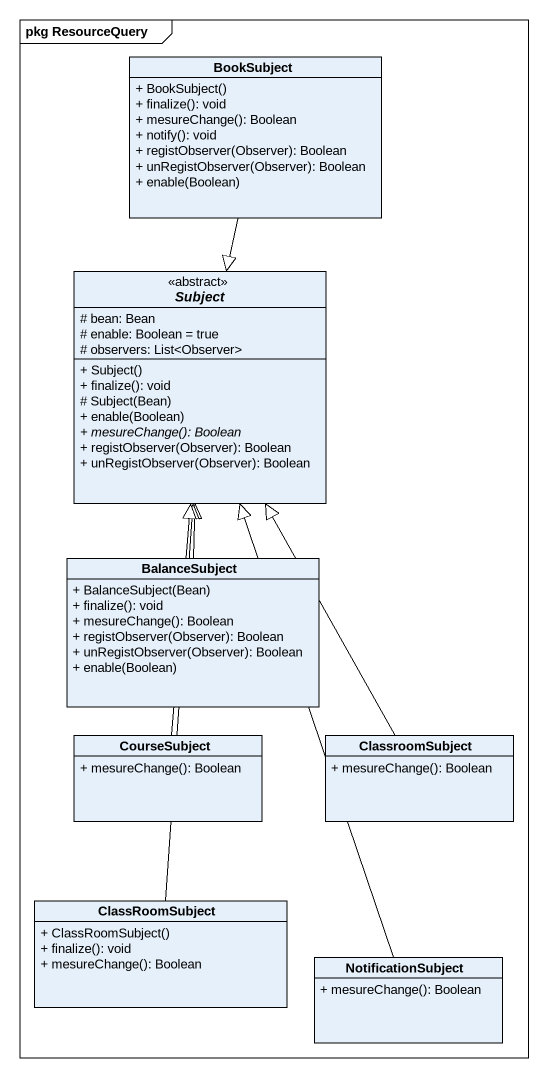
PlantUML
@startuml
mainframe pkg ResourceQuery
hide circle
hide empty members
skinparam classAttributeIconSize 0
class BookSubject {
  + BookSubject()
  + finalize(): void
  + mesureChange(): Boolean
  + notify(): void
  + registObserver(Observer): Boolean
  + unRegistObserver(Observer): Boolean
  + enable(Boolean)
}
abstract class Subject <<abstract>> {
  # bean: Bean
  # enable: Boolean = true
  # observers: List<Observer>
  + Subject()
  + finalize(): void
  # Subject(Bean)
  + enable(Boolean)
  {abstract} + mesureChange(): Boolean
  + registObserver(Observer): Boolean
  + unRegistObserver(Observer): Boolean
}
class BalanceSubject {
  + BalanceSubject(Bean)
  + finalize(): void
  + mesureChange(): Boolean
  + registObserver(Observer): Boolean
  + unRegistObserver(Observer): Boolean
  + enable(Boolean)
}
class CourseSubject {
  + mesureChange(): Boolean
}
class ClassroomSubject {
  + mesureChange(): Boolean
}
class ClassRoomSubject {
  + ClassRoomSubject()
  + finalize(): void
  + mesureChange(): Boolean
}
class NotificationSubject {
  + mesureChange(): Boolean
}
BookSubject --|> Subject
BalanceSubject -up-|> Subject
CourseSubject -up-|> Subject
ClassroomSubject -up-|> Subject
ClassRoomSubject -up-|> Subject
NotificationSubject -up-|> Subject
@enduml
